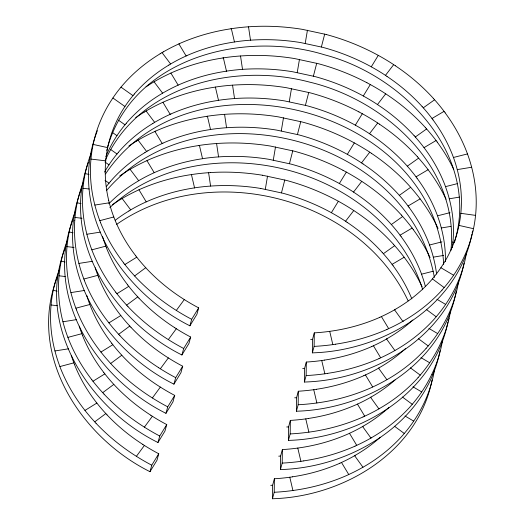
<?xml version="1.0" encoding="UTF-8"?>
<svg xmlns="http://www.w3.org/2000/svg" width="525" height="525" viewBox="0 0 525 525"><rect width="100%" height="100%" fill="white"/><g stroke="black" fill="none" stroke-linecap="round" stroke-linejoin="round"><path stroke-width="0.79" d="M432.036 379.995C417.854 452.812 342.589 496.808 272.449 498.75L272.613 485.251L274.385 478.767A192.038 171.412 15.3 0 0 288.953 477.356L292.55 476.844M272.449 498.75L274.221 492.266L274.385 478.767M440.016 350.812C425.834 423.636 350.569 467.631 280.429 469.573L280.593 456.074L282.371 449.59A192.038 171.412 15.3 0 0 296.933 448.179L300.53 447.661A182.352 162.763 15.3 0 0 347.931 434.024L351.028 432.567A171.839 153.385 15.3 0 0 360.098 427.954L363.031 426.307M280.429 469.573L282.201 463.089L282.371 449.59M447.858 322.291C433.355 394.78 358.332 438.434 288.409 440.396L288.579 426.891L290.351 420.407A192.038 171.412 15.3 0 0 304.92 418.996L308.516 418.484M288.409 440.396L290.187 433.913L290.351 420.407M455.838 293.114C441.335 365.597 366.312 409.257 296.395 411.219L296.559 397.714L298.331 391.23A192.038 171.412 15.3 0 0 312.9 389.819L316.496 389.307M296.395 411.219L298.167 404.736L298.331 391.23M463.962 263.281C449.781 336.098 374.515 380.1 304.375 382.036L304.539 368.537L306.318 362.053A192.038 171.412 15.3 0 0 320.88 360.642L324.476 360.13M304.375 382.036L306.147 375.552L306.318 362.053M471.942 234.104C457.761 306.922 382.502 350.923 312.355 352.859L312.526 339.36L314.298 332.876A192.038 171.412 15.3 0 0 328.867 331.465L332.463 330.953A182.352 162.763 15.3 0 0 379.864 317.317M312.355 352.859L314.134 346.375L314.298 332.876M74.786 220.238L75.062 216.897A160.788 143.515 15.3 0 1 77.004 203.674L77.7 200.406A162.304 144.867 15.3 0 1 83.167 182.536M450.909 250.412C459.723 167.016 384.818 99.855 309.363 82.051C235.128 62.35 139.099 84.873 105.295 160.302M452.931 241.664L452.602 244.683A145.825 130.161 15.3 0 1 452.202 247.688M265.302 189.249L267.527 176.118M273.289 160.072L275.507 146.941M281.269 130.896L283.493 117.764M289.249 101.719L291.473 88.587M297.235 72.542L299.453 59.404M305.215 43.365L307.44 30.227M448.12 320.978L448.363 319.666M455.982 292.458L456.225 291.145M472.192 232.792L472.434 231.479M61.74 258.766L61.038 262.027A160.788 143.515 15.3 0 0 59.095 275.251L58.826 278.591A163.669 146.088 15.3 0 0 62.272 319.056L63.092 322.416A169.437 151.239 15.3 0 0 67.272 335.731L68.519 339.025A178.566 159.383 15.3 0 0 91.842 379.759M85.687 171.229L84.984 174.497A160.788 143.515 15.3 0 0 83.042 187.72L82.773 191.061A163.669 146.088 15.3 0 0 86.218 231.525L87.038 234.878A169.437 151.239 15.3 0 0 91.219 248.194L92.466 251.488A178.566 159.383 15.3 0 0 115.789 292.228M108.17 145.491L107.54 148.45A145.878 130.213 15.3 0 0 105.774 160.453L105.525 163.485A148.759 132.779 15.3 0 0 108.662 200.261M458.515 227.443L459.145 224.483A145.825 130.161 15.3 0 0 460.583 215.506L460.911 212.487A148.838 132.851 15.3 0 0 457.249 169.621A154.527 137.931 15.3 0 0 453.456 157.474A162.619 145.149 15.3 0 0 432.987 119.857M449.072 318.419L449.774 315.151A160.735 143.469 15.3 0 0 450.384 311.87M473.018 230.882L473.721 227.62A160.735 143.469 15.3 0 0 475.302 217.724L475.663 214.397A163.748 146.16 15.3 0 0 471.64 167.239A169.437 151.239 15.3 0 0 467.48 153.917A177.529 158.458 15.3 0 0 445.148 112.849M106.752 150.504L107.107 149.034M281.466 192.872L284.786 179.983M289.452 163.688L292.766 150.806M297.432 134.512L300.746 121.623M305.412 105.335L308.733 92.446M313.399 76.158L316.713 63.269M321.379 46.981L324.693 34.092M107.303 148.299L107.697 146.836M55.414 282.22C29.183 358.66 82.615 438.126 149.986 471.686L151.758 465.202L158.753 453.758A192.439 171.773 15.3 0 1 145.943 446.427L142.839 444.472M64.719 249.257C35.451 326.392 89.355 408.509 157.966 442.509L159.744 436.026L166.74 424.581A192.439 171.773 15.3 0 1 153.923 417.25L150.826 415.288M70.547 226.4C46.325 302.334 99.396 380.061 165.952 413.333L167.724 406.849L174.72 395.404A192.439 171.773 15.3 0 1 161.903 388.073L158.806 386.111A183.422 163.721 15.3 0 1 122.968 356.514L120.625 353.935A173.545 154.908 15.3 0 1 113.886 346.047L111.772 343.35M79.57 194.047C52.848 270.618 106.352 350.516 173.933 384.156L175.704 377.672L182.7 366.227A192.439 171.773 15.3 0 1 169.89 358.897L166.786 356.934A183.422 163.721 15.3 0 1 130.948 327.338M87.34 165.506C61.11 241.946 114.548 321.412 181.912 354.979L183.691 348.495L190.687 337.05A192.439 171.773 15.3 0 1 177.87 329.72L174.773 327.757M95.327 136.329C69.09 212.769 122.528 292.235 189.899 325.802L191.671 319.318L198.667 307.873A192.439 171.773 15.3 0 1 185.85 300.543L182.752 298.581A183.422 163.721 15.3 0 1 146.915 268.984L144.572 266.405A173.545 154.908 15.3 0 1 137.832 258.517L135.719 255.819M158.753 453.758L156.982 460.241L149.986 471.686M166.74 424.581L164.962 431.064L157.966 442.509M174.72 395.404L172.948 401.887L165.952 413.333M182.7 366.227L180.928 372.711L173.933 384.156M190.687 337.05L188.908 343.534L181.912 354.979M198.667 307.873L196.895 314.357L189.899 325.802M107.894 146.107C134.065 57.363 244.499 29.932 324.621 54.836C403.653 75.383 480.559 155.4 454.591 241.973M70.757 225.77L71.584 223.23M95.53 135.693L96.429 133.173M87.55 164.87L88.443 162.35M79.793 193.417L80.686 190.903M71.807 222.6L72.706 220.08M55.624 281.584L56.516 279.064M96.653 132.543L97.368 130.673M80.929 190.273L81.644 188.403M65.198 248.003L65.92 246.133M56.739 278.434L57.461 276.557M378.276 55.374L371.28 66.819A191.625 171.045 15.3 0 1 383.933 74.353L386.984 76.368M226.242 71.164L229.838 70.652A191.632 171.052 15.3 0 1 240.739 69.497L244.407 69.241A197.315 176.124 15.3 0 1 292.707 71.761L314.783 76.519A197.269 176.078 15.3 0 1 363.307 95.983L370.296 84.551M362.309 113.728L355.32 125.173A191.625 171.045 15.3 0 1 367.966 132.713L371.024 134.722M354.329 142.905L347.333 154.35A191.625 171.045 15.3 0 1 359.986 161.89L363.038 163.898M108.78 203.785A160.624 143.371 15.3 0 1 136.946 181.788L139.794 180.049A171.275 152.88 15.3 0 1 151.804 173.795L154.914 172.371A182.352 162.763 15.3 0 1 202.302 158.734L205.892 158.183A191.632 171.052 15.3 0 1 216.792 157.028L220.461 156.772A197.315 176.124 15.3 0 1 268.761 159.292L290.837 164.056A197.269 176.078 15.3 0 1 339.36 183.52L346.349 172.088M260.781 188.455L282.857 193.233A197.269 176.078 15.3 0 1 331.38 212.697L338.363 201.265M100.452 222.311L99.199 219.017A169.437 151.239 15.3 0 1 95.018 205.702L94.185 202.348A163.669 146.088 15.3 0 1 90.733 161.877L91.022 158.543A160.788 143.515 15.3 0 1 92.964 145.313L93.667 142.052A162.304 144.867 15.3 0 1 112.133 99.12L114.03 96.298A167.121 149.166 15.3 0 1 120.205 88.108L122.41 85.463A175.534 156.68 15.3 0 1 160.178 53.773M105.525 173.933C191.92 44.822 435.323 107.579 443.671 264.377M176.321 310.426L184.301 299.558M168.335 339.603L176.321 328.735M160.355 368.78L168.341 357.912M152.375 397.963L160.355 387.096M144.388 427.14L152.375 416.273M136.408 456.317L144.395 445.449M385.462 75.364L393.684 64.647M377.475 104.541L385.704 93.824M369.495 133.718L377.718 123.007M361.515 162.894L369.738 152.184M353.528 192.071L361.758 181.361M345.548 221.248L353.771 210.538M134.308 94.067L132.293 96.475A151.863 135.548 15.3 0 0 124.93 106.496A147.394 131.558 15.3 0 0 108.15 145.484M126.322 123.244L124.313 125.652A151.863 135.548 15.3 0 0 116.95 135.673A147.394 131.558 15.3 0 0 105.879 156.621M118.342 152.421L116.333 154.829A151.863 135.548 15.3 0 0 108.964 164.85L104.967 162.022M110.362 181.598L108.347 184.006A151.863 135.548 15.3 0 0 106.404 186.46M106.575 190.496C198.686 82.917 409.126 136.848 434.372 277.436M442.004 290.069L444.275 287.47A167.488 149.5 15.3 0 0 452.655 276.636L454.565 273.827A162.304 144.867 15.3 0 0 473.038 230.888M426.038 348.423L428.315 345.824A167.488 149.5 15.3 0 0 436.695 334.996L438.605 332.181A162.304 144.867 15.3 0 0 457.078 289.242L457.754 285.974A160.735 143.469 15.3 0 0 458.692 280.717M418.058 377.6L420.328 375.008A167.488 149.5 15.3 0 0 428.708 364.173L430.625 361.358A162.304 144.867 15.3 0 0 449.092 318.419M109.863 207.493C204.402 120.776 384.005 166.622 422.73 289.761M134.636 275.953L145.753 267.684M126.656 305.13L137.773 296.861M118.676 334.307L129.787 326.038M110.69 363.484L121.807 355.215M102.71 392.667L113.827 384.392M94.73 421.844L105.84 413.575M116.681 224.359C210.368 158.832 359.297 196.967 408.128 300.864M423.268 107.828L434.582 99.783M415.288 137.012L426.602 128.96M407.302 166.189L418.615 158.137M399.322 195.366L410.635 187.313M391.342 224.543L402.655 216.49M383.355 253.719L394.669 245.667M124.891 264.534L136.776 257.165M116.911 293.711L128.796 286.342M108.924 322.888L120.809 315.525M100.944 352.065L112.829 344.702M92.964 381.242L104.849 373.879M84.978 410.419L96.862 403.056M160.145 53.734L163.282 51.883M168.847 65.041L171.727 63.341A171.275 152.88 15.3 0 1 183.73 57.081L186.841 55.657M144.185 112.094L147.322 110.243A186.185 166.189 15.3 0 1 160.368 103.438L163.748 101.896A197.262 176.072 15.3 0 1 215.014 87.137L218.879 86.54A206.542 184.36 15.3 0 1 230.626 85.299L234.577 85.017A212.225 189.433 15.3 0 1 286.532 87.728L310.255 92.846A212.454 189.637 15.3 0 1 358.929 111.897M152.88 123.395L155.761 121.695A171.275 152.88 15.3 0 1 167.764 115.441L170.881 114.01M136.198 141.271L139.335 139.42A186.185 166.189 15.3 0 1 152.388 132.615L155.768 131.073M144.9 152.572L147.781 150.872M128.933 210.932L131.814 209.226A171.275 152.88 15.3 0 1 143.817 202.972L146.934 201.548A182.352 162.763 15.3 0 1 194.322 187.911M431.996 118.479L444.065 111.353M424.01 147.656L436.078 140.529M416.03 176.833L428.098 169.706M408.05 206.01L420.118 198.883M400.07 235.193L412.132 228.06M392.083 264.37L404.152 257.237M394.958 309.599L392.031 311.246A171.839 153.385 15.3 0 1 382.955 315.853L379.844 317.277M403.403 321.051L400.214 322.842A186.749 166.694 15.3 0 1 390.351 327.856L386.971 329.398M386.977 338.776L384.044 340.423A171.839 153.385 15.3 0 1 374.975 345.03L371.858 346.454M378.998 367.953L376.064 369.6A171.839 153.385 15.3 0 1 366.988 374.207L363.877 375.631M371.011 397.13L368.084 398.777A171.839 153.385 15.3 0 1 359.008 403.39L355.898 404.814A182.352 162.763 15.3 0 1 308.503 418.445M379.457 408.581L376.267 410.379A186.749 166.694 15.3 0 1 366.404 415.387L363.024 416.935M371.47 437.765L368.281 439.556A186.749 166.694 15.3 0 1 358.424 444.563L355.044 446.112M355.051 455.483L352.117 457.131A171.839 153.385 15.3 0 1 343.042 461.744L339.931 463.168M179.714 43.536L176.334 45.084A186.185 166.189 15.3 0 0 163.282 51.883M162.894 143.194L159.784 144.618A171.275 152.88 15.3 0 0 147.781 150.872M147.781 160.25L144.401 161.792A186.185 166.189 15.3 0 0 131.355 168.597L128.218 170.448A175.534 156.68 15.3 0 0 119.733 175.954M378.991 358.575L382.371 357.033A186.749 166.694 15.3 0 0 392.227 352.019L395.417 350.227A176.531 157.566 15.3 0 0 434.057 319.279L436.295 316.647A167.488 149.5 15.3 0 0 444.675 305.812L446.585 303.004A162.304 144.867 15.3 0 0 465.058 260.065L465.734 256.797A160.735 143.469 15.3 0 0 466.351 253.516M99.829 220.664L113.794 216.969M91.842 249.841L105.814 246.146M83.862 279.024L97.834 275.323M75.882 308.201L89.847 304.5M67.896 337.378L81.867 333.677M59.916 366.555L73.887 362.854M453.456 157.474L467.486 153.917M414.133 135.713L416.443 138.305A172.41 153.891 15.3 0 1 422.986 146.291L425.04 149.021A162.619 145.149 15.3 0 1 445.515 186.644L457.163 183.691M449.958 212.671L437.496 215.827A154.527 137.931 15.3 0 1 441.308 227.975L450.903 226.38M409.041 207.395A162.619 145.149 15.3 0 1 429.548 244.998L441.978 241.848M401.061 236.572A162.619 145.149 15.3 0 1 421.568 274.175L433.217 271.222M457.268 169.614L471.667 167.232M445.476 186.651A154.527 137.931 15.3 0 1 449.288 198.798L459.683 197.072M429.509 245.004A154.527 137.931 15.3 0 1 433.328 257.152L443.717 255.426M94.861 205.058L109.279 202.794M86.881 234.242L100.498 232.096M78.894 263.419L92.518 261.273M70.914 292.596L84.532 290.45M62.934 321.772L76.552 319.627M54.948 350.949L68.572 348.81M230.967 28.737L234.846 28.186A206.542 184.36 15.3 0 1 246.593 26.939L250.543 26.663A212.225 189.433 15.3 0 1 302.492 29.374L326.222 34.492M222.987 57.914L226.859 57.363A206.542 184.36 15.3 0 1 238.613 56.116L242.563 55.84A212.225 189.433 15.3 0 1 294.512 58.551L318.242 63.669A212.454 189.637 15.3 0 1 366.909 82.72M218.262 100.341L221.858 99.829A191.632 171.052 15.3 0 1 232.759 98.674L236.421 98.418A197.315 176.124 15.3 0 1 284.721 100.938L306.803 105.696A197.269 176.078 15.3 0 1 355.327 125.16M207.021 116.274L210.899 115.717A206.542 184.36 15.3 0 1 222.646 114.476L226.597 114.201A212.225 189.433 15.3 0 1 278.545 116.904L302.275 122.023A212.454 189.637 15.3 0 1 350.949 141.074L354.454 142.977A206.535 184.354 15.3 0 1 368.091 151.102L371.385 153.267M210.276 129.518L213.872 129.006A191.632 171.052 15.3 0 1 224.772 127.851L228.441 127.595A197.315 176.124 15.3 0 1 276.741 130.115L298.823 134.873A197.269 176.078 15.3 0 1 347.34 154.343M199.041 145.451L202.919 144.893A206.542 184.36 15.3 0 1 214.666 143.653L218.617 143.377A212.225 189.433 15.3 0 1 270.565 146.081L294.295 151.2A212.454 189.637 15.3 0 1 342.963 170.251M194.316 187.871L197.912 187.359A191.632 171.052 15.3 0 1 208.812 186.204L212.474 185.948A197.315 176.124 15.3 0 1 260.774 188.468M335.718 344.197L331.839 344.748A206.948 184.721 15.3 0 1 316.142 346.27L314.134 346.375M327.738 373.373L323.859 373.931A206.948 184.721 15.3 0 1 308.162 375.447L306.147 375.552M303.791 460.911L299.913 461.462A206.948 184.721 15.3 0 1 284.215 462.984L282.201 463.089M210.63 172.554L206.679 172.83A206.542 184.36 15.3 0 0 194.933 174.077L191.054 174.628A197.262 176.072 15.3 0 0 139.781 189.387L136.421 190.975A186.185 166.189 15.3 0 0 123.375 197.774L120.238 199.625A175.534 156.68 15.3 0 0 112.343 204.73M310.656 339.458L312.526 339.36M302.676 368.635L304.539 368.537M294.689 397.812L296.559 397.714M298.167 404.736L300.175 404.631A206.948 184.721 15.3 0 0 315.873 403.108L319.751 402.557A197.262 176.072 15.3 0 0 371.031 387.791L374.391 386.21A186.749 166.694 15.3 0 0 384.248 381.196L387.437 379.404A176.531 157.566 15.3 0 0 426.077 348.456M286.709 426.989L288.579 426.891M290.187 433.913L292.195 433.808A206.948 184.721 15.3 0 0 307.893 432.285L311.771 431.734A197.262 176.072 15.3 0 0 363.044 416.968M278.729 456.166L280.593 456.074M270.743 485.349L272.613 485.251M274.221 492.266L276.229 492.161A206.948 184.721 15.3 0 0 291.933 490.639L295.805 490.087A197.262 176.072 15.3 0 0 347.084 475.322L350.444 473.74A186.749 166.694 15.3 0 0 360.301 468.733L363.49 466.942A176.531 157.566 15.3 0 0 402.13 435.986L404.368 433.361A167.488 149.5 15.3 0 0 412.748 422.527L414.658 419.711A162.304 144.867 15.3 0 0 433.132 376.779L433.808 373.511A160.735 143.469 15.3 0 0 434.641 368.911M90.976 159.088L105.742 160.847M82.996 188.272L89.211 189.007M75.016 217.448L82.005 218.275M67.029 246.625L74.025 247.452M59.049 275.802L65.264 276.544M51.069 304.979L57.284 305.721M460.819 213.321L475.558 215.381M452.839 242.498L454.387 242.714M262.585 175.252L286.309 180.377A212.454 189.637 15.3 0 1 334.983 199.434L338.494 201.331A206.535 184.354 15.3 0 1 352.124 209.455L355.425 211.621A197.282 176.092 15.3 0 1 393.448 244.243M93.161 144.421L107.71 147.637M85.175 173.598L89.007 174.444M77.195 202.781L81.027 203.621M69.215 231.958L73.041 232.798M61.228 261.135L65.061 261.982M53.248 290.312L57.081 291.158M458.948 225.402L473.491 228.69M432.049 374.233L433.578 374.574M366.909 82.727L370.42 84.617A206.535 184.354 15.3 0 1 384.057 92.741L387.352 94.913A197.282 176.092 15.3 0 1 425.375 127.529M358.923 111.91L362.44 113.8A206.535 184.354 15.3 0 1 376.071 121.918L379.372 124.09M342.963 170.264L346.474 172.154A206.535 184.354 15.3 0 1 360.111 180.278L363.405 182.444A197.282 176.092 15.3 0 1 401.428 215.066M191.671 319.318L188.285 317.494A206.955 184.728 15.3 0 1 177.988 311.483L174.648 309.369A198.332 177.03 15.3 0 1 135.896 277.364L133.357 274.562A188.455 168.21 15.3 0 1 126.039 265.998L123.736 263.071M183.691 348.495L180.298 346.671A206.955 184.728 15.3 0 1 170.008 340.659L166.668 338.546A198.332 177.03 15.3 0 1 127.916 306.541M175.704 377.672L172.318 375.848A206.955 184.728 15.3 0 1 162.028 369.843L158.681 367.723M167.724 406.849L164.338 405.024A206.955 184.728 15.3 0 1 154.042 399.02L150.701 396.907A198.332 177.03 15.3 0 1 111.95 364.895L109.41 362.099A188.455 168.21 15.3 0 1 102.093 353.528L99.789 350.602A178.566 159.383 15.3 0 1 76.466 309.855M159.744 436.026L156.352 434.208A206.955 184.728 15.3 0 1 146.062 428.197L142.721 426.083A198.332 177.03 15.3 0 1 103.97 394.072M151.758 465.202L148.372 463.385A206.955 184.728 15.3 0 1 138.082 457.373L134.735 455.26A198.332 177.03 15.3 0 1 95.99 423.248M440.882 267.717L453.613 275.231M436.918 299.27L445.633 304.408M428.938 328.447L437.647 333.585M420.958 357.623L429.667 362.762M412.972 386.8L421.687 391.939M404.992 415.984L413.7 421.122M395.332 65.737L392.037 63.564A206.535 184.354 15.3 0 0 378.4 55.44L374.889 53.55A212.454 189.637 15.3 0 0 326.215 34.506M347.077 222.252L344.019 220.244A191.625 171.045 15.3 0 0 331.373 212.71M120.993 87.157L132.989 95.642M112.934 98.011L124.93 106.496M118.342 120.107L125.009 124.819M112.284 132.372L116.95 135.673M110.362 149.284L117.029 154.002M105.046 180.351L109.043 183.179M444.176 287.588L432.377 278.867A152.578 136.192 15.3 0 0 440.016 269.003L441.755 266.438A147.394 131.558 15.3 0 0 458.535 227.45M426.366 309.501L436.196 316.765M418.379 338.678L428.21 345.942M410.399 367.854L420.23 375.119M402.419 397.031L412.25 404.296M394.433 426.208L404.263 433.473M138.954 298.141L136.585 295.582A173.545 154.908 15.3 0 1 129.852 287.693L127.732 284.996M127.943 306.521L125.37 303.745A188.455 168.21 15.3 0 1 118.059 295.175L115.756 292.248M130.974 327.318L128.605 324.758A173.545 154.908 15.3 0 1 121.872 316.87L119.752 314.173A163.656 146.081 15.3 0 1 98.365 276.839M119.963 335.698L117.39 332.922A188.455 168.21 15.3 0 1 110.079 324.352L107.776 321.425A178.566 159.383 15.3 0 1 84.446 280.678M103.996 394.052L101.423 391.276A188.455 168.21 15.3 0 1 94.113 382.705L91.809 379.778M107.028 414.855L104.659 412.289A173.545 154.908 15.3 0 1 97.926 404.401L95.806 401.71A163.656 146.081 15.3 0 1 74.419 364.37M96.016 423.229L93.443 420.453A188.455 168.21 15.3 0 1 86.133 411.889L83.829 408.955A178.566 159.383 15.3 0 1 60.5 368.209L59.292 364.908A169.437 151.239 15.3 0 1 55.112 351.592L54.272 348.233A163.669 146.088 15.3 0 1 50.827 307.768L51.115 304.428A160.788 143.515 15.3 0 1 53.058 291.204L53.753 287.943A162.304 144.867 15.3 0 1 59.463 269.45M433.328 98.372L435.835 101.187A187.32 167.199 15.3 0 1 442.949 109.869L445.18 112.829M422.113 106.536L424.423 109.128A172.41 153.891 15.3 0 1 430.966 117.114L433.02 119.844M425.348 127.549L427.849 130.371A187.32 167.199 15.3 0 1 434.962 139.046L437.2 142.013M417.368 156.726L419.869 159.548A187.32 167.199 15.3 0 1 426.983 168.223L429.214 171.189A177.529 158.458 15.3 0 1 446.047 199.205M401.402 215.086L403.902 217.901A187.32 167.199 15.3 0 1 411.016 226.577L413.254 229.543M393.422 244.263L395.922 247.078A187.32 167.199 15.3 0 1 403.036 255.754L405.267 258.72A177.529 158.458 15.3 0 1 422.1 286.735M382.207 252.42L384.51 255.019A172.41 153.891 15.3 0 1 391.059 263.005L393.113 265.729M103.786 372.533L105.906 375.224A173.545 154.908 15.3 0 0 112.639 383.112L115.008 385.678A183.422 163.721 15.3 0 0 150.846 415.262M417.06 178.198L415.006 175.475A172.41 153.891 15.3 0 0 408.457 167.488L406.153 164.889A182.372 162.783 15.3 0 0 371.004 134.748M409.073 207.375L407.019 204.652A172.41 153.891 15.3 0 0 400.477 196.665L398.167 194.066A182.372 162.783 15.3 0 0 363.018 163.925M401.093 236.552L399.039 233.828A172.41 153.891 15.3 0 0 392.497 225.842L390.187 223.243A182.372 162.783 15.3 0 0 355.038 193.102L352.006 191.067A191.625 171.045 15.3 0 0 339.353 183.533M162.041 52.618L170.612 63.997M154.061 81.795L162.632 93.174M146.081 110.972L154.652 122.351M138.095 140.149L146.665 151.528M130.115 169.326L138.685 180.705M122.135 198.502L130.705 209.882M394.551 309.829L402.865 321.353M386.571 339.006L394.885 350.529M378.584 368.183L386.899 379.706M370.604 397.359L378.919 408.883M362.624 426.536L370.939 438.067M354.637 455.713L362.952 467.243M381.399 316.568L388.664 328.624M373.419 345.745L380.678 357.801M178.881 43.916L186.145 55.978M365.433 374.922L372.697 386.984M170.901 73.093L178.165 85.155M357.453 404.099L364.717 416.161M162.921 102.27L170.179 114.332M349.473 433.276L356.731 445.338M154.934 131.453L162.199 143.509M341.486 462.453L348.751 474.515M146.954 160.63L154.219 172.686M138.974 189.807L146.232 201.863M106.385 247.649L105.243 244.643A154.527 137.931 15.3 0 1 102.493 236.309M98.405 276.826L97.263 273.82A154.527 137.931 15.3 0 1 95.202 267.77M84.486 280.665L83.239 277.377A169.437 151.239 15.3 0 1 79.058 264.062L78.218 260.702A163.669 146.088 15.3 0 1 74.767 220.238M76.506 309.848L75.252 306.554A169.437 151.239 15.3 0 1 71.072 293.239L70.238 289.879A163.669 146.088 15.3 0 1 66.787 249.414L67.075 246.074A160.788 143.515 15.3 0 1 69.018 232.851L69.72 229.582A162.304 144.867 15.3 0 1 75.429 211.089M82.438 335.18L81.296 332.174A154.527 137.931 15.3 0 1 79.242 326.123M74.458 364.357L73.316 361.351A154.527 137.931 15.3 0 1 71.256 355.3M108.649 200.261L109.41 203.319A154.527 137.931 15.3 0 0 113.229 215.46L114.365 218.472A163.656 146.081 15.3 0 0 135.745 255.8M329.713 331.341L332.83 344.61M321.733 360.524L324.85 373.787M231.341 28.685L234.458 41.947M313.747 389.701L316.864 402.964M223.361 57.862L226.478 71.131M305.767 418.878L308.884 432.141M215.381 87.038L218.498 100.308M297.787 448.055L300.904 461.324M207.395 116.215L210.512 129.485M289.807 477.232L292.917 490.501M199.415 145.392L202.532 158.662M191.435 174.576L194.552 187.838M248.515 26.808L250.497 40.195M240.529 55.985L242.517 69.372M232.549 85.162L234.537 98.549M224.569 114.338L226.551 127.726M216.582 143.515L218.571 156.903M208.602 172.692L210.591 186.08M210.63 172.541A212.225 189.433 15.3 0 1 262.585 175.265M393.081 265.748A162.619 145.149 15.3 0 1 411.83 298.85M380.284 437.266A161.142 143.83 15.3 0 1 355.012 455.438M339.951 463.201A182.352 162.763 15.3 0 1 292.543 476.798M142.859 444.445A183.422 163.721 15.3 0 1 107.002 414.875M115.31 220.224A160.624 143.371 15.3 0 1 128.96 210.965M347.058 222.278A182.372 162.783 15.3 0 1 382.233 252.4M355.064 446.145A197.262 176.072 15.3 0 1 303.778 460.871M103.819 372.514A163.656 146.081 15.3 0 1 82.399 335.193M421.529 274.188A154.527 137.931 15.3 0 1 425.342 286.328M61.714 258.759A162.304 144.867 15.3 0 1 67.449 240.273M371.444 437.725A176.531 157.566 15.3 0 0 410.11 406.809L412.348 404.184A167.488 149.5 15.3 0 0 420.728 393.35L422.638 390.534A162.304 144.867 15.3 0 0 441.112 347.602L441.788 344.328A160.735 143.469 15.3 0 0 442.627 339.727M388.861 407.544A161.142 143.83 15.3 0 1 362.998 426.261M413.221 229.563A177.529 158.458 15.3 0 1 430.087 257.558M147.761 160.21A197.262 176.072 15.3 0 1 199.047 145.491M86.756 295.424A154.527 137.931 15.3 0 0 89.283 302.997L90.418 306.003A163.656 146.081 15.3 0 0 111.805 343.33M128.907 145.97A175.534 156.68 15.3 0 1 136.231 141.304M155.748 131.033A197.262 176.072 15.3 0 1 207.027 116.314M371.365 153.293A197.282 176.092 15.3 0 1 409.408 185.883L411.889 188.724A187.32 167.199 15.3 0 1 419.002 197.4L421.234 200.366A177.529 158.458 15.3 0 1 438.067 228.382M418.097 377.633A176.531 157.566 15.3 0 1 379.424 408.548M433.302 257.152A148.838 132.851 15.3 0 1 436.57 274.024M395.043 379.975A161.142 143.83 15.3 0 1 370.978 397.084M162.875 143.154A182.352 162.763 15.3 0 1 210.289 129.557M110.322 181.571A160.624 143.371 15.3 0 1 144.926 152.611M441.282 227.975A148.838 132.851 15.3 0 1 445.462 261.719M417.027 178.218A162.619 145.149 15.3 0 1 437.535 215.821M158.701 367.703A198.332 177.03 15.3 0 1 119.936 335.718M135.699 117.6A175.534 156.68 15.3 0 1 144.211 112.127M379.345 124.117A197.282 176.092 15.3 0 1 417.395 156.706M170.855 113.978A182.352 162.763 15.3 0 1 218.269 100.38M118.302 152.394A160.624 143.371 15.3 0 1 152.906 123.434M104.554 172.075A147.394 131.558 15.3 0 1 108.983 164.863M405.418 348.652A161.142 143.83 15.3 0 1 378.958 367.907M363.897 375.67A182.352 162.763 15.3 0 1 316.49 389.268M127.765 284.977A163.656 146.081 15.3 0 1 106.345 247.656M222.994 57.953A197.262 176.072 15.3 0 0 171.708 72.68L168.348 74.261A186.185 166.189 15.3 0 0 155.302 81.06L152.165 82.917A175.534 156.68 15.3 0 0 146.068 86.815M226.249 71.203A182.352 162.763 15.3 0 0 178.841 84.801L175.75 86.257A171.275 152.88 15.3 0 0 163.741 92.518L160.86 94.218A160.624 143.371 15.3 0 0 126.282 123.218M379.011 358.614A197.262 176.072 15.3 0 1 327.725 373.334M174.792 327.731A183.422 163.721 15.3 0 1 138.928 298.161M449.269 198.798A148.838 132.851 15.3 0 1 452.957 241.664M371.877 346.493A182.352 162.763 15.3 0 1 324.47 360.091M412.808 320.014A161.142 143.83 15.3 0 1 386.945 338.73M414.159 135.693A182.372 162.783 15.3 0 0 378.984 105.571L375.952 103.537A191.625 171.045 15.3 0 0 363.3 95.996M437.167 142.026A177.529 158.458 15.3 0 1 453.725 169.378M466.679 251.541A160.735 143.469 15.3 0 1 466.462 252.86M386.991 329.438A197.262 176.072 15.3 0 1 335.711 344.157M134.262 94.041A160.624 143.371 15.3 0 1 168.873 65.074M179.694 43.503A197.262 176.072 15.3 0 1 230.974 28.777M186.821 55.624A182.352 162.763 15.3 0 1 234.235 42.026L237.818 41.468A191.632 171.052 15.3 0 1 248.719 40.32L252.387 40.057A197.315 176.124 15.3 0 1 300.687 42.584L322.77 47.342A197.269 176.078 15.3 0 1 371.287 66.806M432.429 278.906A161.142 143.83 15.3 0 1 394.925 309.553M386.964 76.394A182.372 162.783 15.3 0 1 422.139 106.516M123.769 263.051A178.566 159.383 15.3 0 1 100.413 222.324M395.312 65.756A197.282 176.092 15.3 0 1 433.355 98.352M442.043 290.102A176.531 157.566 15.3 0 1 403.371 321.011M85.66 171.222A162.304 144.867 15.3 0 1 91.639 152.112"/></g></svg>
